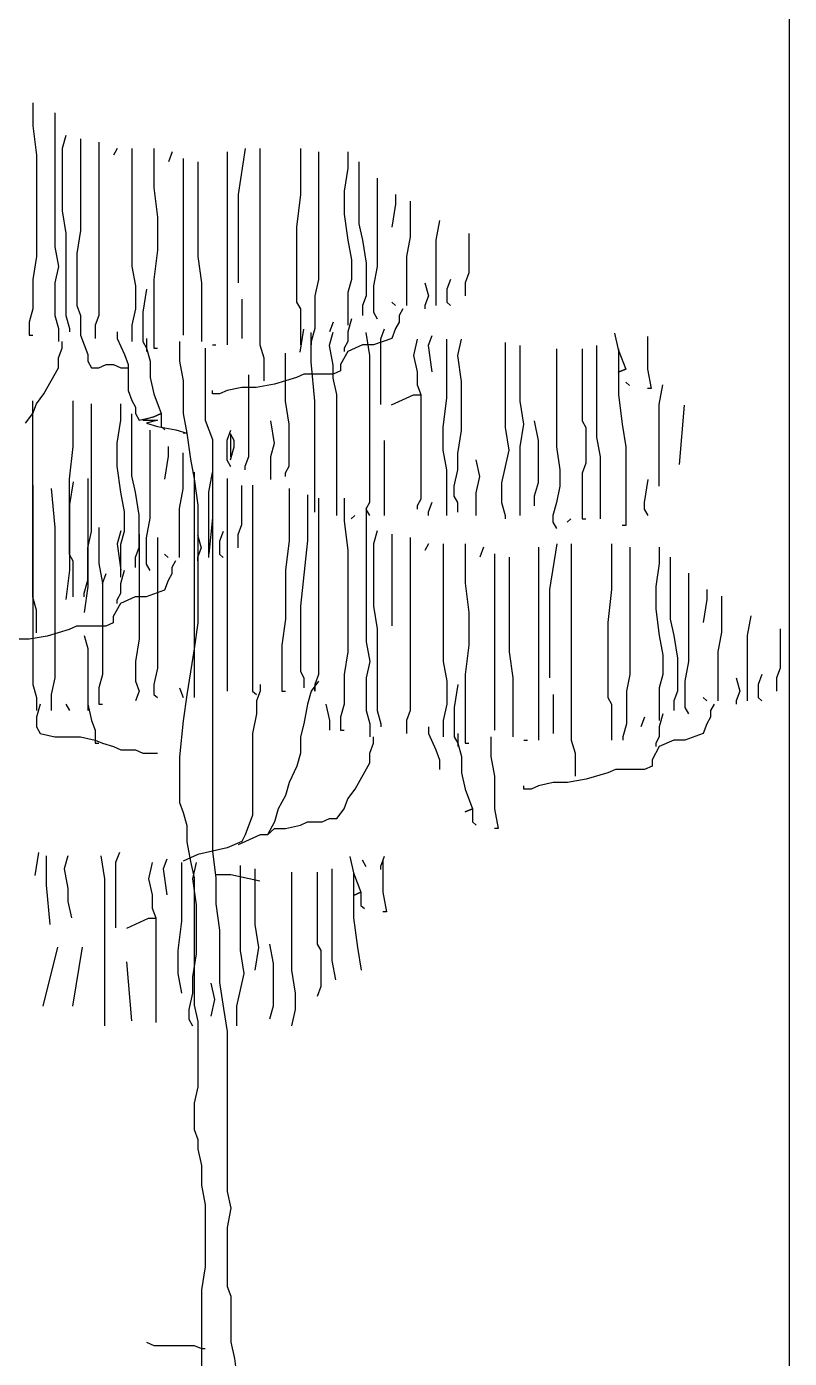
# Model space of a CAD drawing. Extents: x -74 to 94, y -49 to 40.
# Drawn here: x 9.89 to 13.02, y -43.57 to -38.1 of the extents above; entities that cross this region are included whole.
import ezdxf

# ---------------------------------------------------------------- set-up
doc = ezdxf.new("R2010")
doc.units = 0
doc.header["$LTSCALE"] = 100
doc.header["$MEASUREMENT"] = 0
doc.layers.add('FOLHA', color=3, linetype='CONTINUOUS')
doc.layers.add('P-ARVORE', color=2, linetype='CONTINUOUS')

# ---------------------------------------------------------------- blocks, each defined once
blk = doc.blocks.new('P-1415')
at = {"layer": 'P-ARVORE'}
for p, q in [((1.051, 14.737), (1.051, 14.549)), ((1.051, 14.549), (1.081, 14.307)), ((1.231, 14.656), (1.231, 13.555)), ((1.322, 14.468), (1.292, 14.361)), ((1.442, 14.441), (1.442, 13.689)), ((1.292, 14.361), (1.292, 13.85)), ((1.592, 14.414), (1.592, 12.991)), ((1.743, 14.361), (1.713, 14.307)), ((1.863, 14.361), (1.863, 13.394)), ((2.044, 14.361), (2.044, 14.038)), ((2.194, 14.334), (2.164, 14.253)), ((2.646, 14.334), (2.646, 12.75)), ((2.796, 14.361), (2.736, 13.985)), ((2.916, 14.361), (2.916, 12.776)), ((3.248, 14.361), (3.248, 13.985)), ((3.398, 14.334), (3.398, 13.287)), ((3.639, 14.334), (3.639, 14.2)), ((1.081, 14.307), (1.081, 13.475)), ((2.285, 14.28), (2.285, 12.83)), ((2.405, 14.253), (2.405, 13.475)), ((3.729, 14.253), (3.729, 13.743)), ((3.639, 14.2), (3.609, 14.012)), ((3.879, 14.119), (3.879, 13.394)), ((2.044, 14.038), (2.074, 13.797)), ((3.609, 14.012), (3.609, 13.824)), ((2.736, 13.985), (2.736, 13.26)), ((3.248, 13.985), (3.217, 13.716)), ((4.03, 13.904), (4, 13.716)), ((4.03, 13.985), (4.03, 13.904)), ((4.15, 13.931), (4.15, 13.636)), ((1.292, 13.85), (1.322, 13.663)), ((2.074, 13.797), (2.074, 13.528)), ((3.609, 13.824), (3.639, 13.609)), ((3.217, 13.716), (3.217, 13.099)), ((3.729, 13.743), (3.759, 13.609)), ((4.391, 13.77), (4.361, 13.609)), ((1.322, 13.663), (1.322, 12.991)), ((3.639, 13.609), (3.669, 13.448)), ((3.759, 13.609), (3.789, 13.421)), ((4.15, 13.636), (4.12, 13.475)), ((4.361, 13.609), (4.361, 13.072)), ((4.632, 13.663), (4.632, 13.34)), ((1.081, 13.475), (1.051, 13.287)), ((1.231, 13.555), (1.261, 13.394)), ((2.074, 13.528), (2.044, 13.287)), ((2.405, 13.475), (2.435, 13.26)), ((4.12, 13.475), (4.12, 13.072)), ((1.261, 13.394), (1.231, 13.26)), ((1.863, 13.394), (1.893, 13.233)), ((3.669, 13.448), (3.669, 13.287)), ((3.789, 13.421), (3.789, 13.152)), ((3.879, 13.394), (3.849, 13.233)), ((1.051, 13.287), (1.051, 13.045)), ((1.231, 13.26), (1.231, 12.991)), ((2.044, 13.287), (2.044, 12.723)), ((2.435, 13.26), (2.435, 12.776)), ((3.398, 13.287), (3.368, 13.152)), ((3.669, 13.287), (3.639, 13.179)), ((4.271, 13.26), (4.301, 13.152)), ((4.481, 13.287), (4.451, 13.206)), ((4.632, 13.34), (4.602, 13.26)), ((4.602, 13.26), (4.602, 13.152)), ((1.893, 13.233), (1.893, 13.045)), ((1.984, 13.206), (1.954, 13.018)), ((3.368, 13.152), (3.368, 12.884)), ((3.639, 13.179), (3.639, 12.911)), ((3.789, 13.152), (3.759, 13.072)), ((3.849, 13.233), (3.849, 13.018)), ((4.301, 13.152), (4.271, 13.072)), ((4.451, 13.206), (4.451, 13.099)), ((1.051, 13.045), (1.021, 12.937)), ((1.893, 13.045), (1.863, 12.911)), ((1.954, 13.018), (1.954, 12.776)), ((2.766, 13.125), (2.766, 12.803)), ((3.217, 13.099), (3.248, 13.045)), ((3.248, 13.045), (3.248, 12.75)), ((3.759, 13.072), (3.759, 12.991)), ((3.849, 13.018), (3.879, 12.964)), ((4, 13.099), (4.03, 13.072)), ((4.271, 13.072), (4.271, 13.045)), ((4.451, 13.099), (4.481, 13.072)), ((1.021, 12.937), (1.021, 12.83)), ((1.231, 12.991), (1.261, 12.884)), ((1.322, 12.991), (1.352, 12.884)), ((1.592, 12.991), (1.562, 12.911)), ((1.562, 12.911), (1.562, 12.803)), ((1.863, 12.911), (1.863, 12.776)), ((3.518, 12.937), (3.488, 12.857)), ((3.669, 12.964), (3.639, 12.857)), ((1.021, 12.83), (1.051, 12.83)), ((1.261, 12.884), (1.261, 12.776)), ((1.352, 12.884), (1.352, 12.857)), ((1.743, 12.857), (1.743, 12.803)), ((1.743, 12.803), (1.803, 12.669)), ((1.984, 12.803), (1.984, 12.723)), ((2.916, 12.83), (2.916, 12.75)), ((3.275, 12.878), (3.245, 12.69)), ((3.335, 12.851), (3.335, 12.609)), ((3.368, 12.884), (3.338, 12.776)), ((3.515, 12.851), (3.485, 12.744)), ((3.639, 12.857), (3.639, 12.776)), ((3.786, 12.851), (3.816, 12.663)), ((3.937, 12.878), (3.907, 12.797)), ((4.328, 12.824), (4.298, 12.744)), ((5.83, 12.846), (5.86, 12.712)), ((6.101, 12.819), (6.101, 12.551)), ((1.954, 12.776), (1.984, 12.723)), ((1.984, 12.723), (1.984, 12.696)), ((1.984, 12.723), (2.014, 12.615)), ((2.044, 12.723), (2.074, 12.723)), ((2.254, 12.776), (2.254, 12.615)), ((2.525, 12.75), (2.555, 12.75)), ((2.916, 12.75), (2.947, 12.642)), ((3.338, 12.776), (3.338, 12.75)), ((3.485, 12.744), (3.515, 12.582)), ((3.639, 12.776), (3.609, 12.723)), ((3.609, 12.723), (3.609, 12.696)), ((3.907, 12.797), (3.907, 12.26)), ((4.208, 12.797), (4.177, 12.663)), ((4.298, 12.744), (4.328, 12.529)), ((4.448, 12.797), (4.448, 12.314)), ((4.569, 12.797), (4.539, 12.663)), ((4.93, 12.77), (4.93, 12.072)), ((5.05, 12.744), (5.05, 12.287)), ((5.351, 12.717), (5.351, 11.911)), ((5.562, 12.717), (5.562, 12.126)), ((5.682, 12.744), (5.682, 11.992)), ((5.86, 12.712), (5.921, 12.551)), ((5.863, 12.717), (5.863, 12.341)), ((1.803, 12.669), (1.833, 12.588)), ((1.833, 12.588), (1.833, 12.508)), ((2.014, 12.615), (2.014, 12.481)), ((2.254, 12.615), (2.285, 12.454)), ((2.947, 12.642), (2.947, 12.454)), ((3.124, 12.68), (3.124, 12.287)), ((3.335, 12.609), (3.365, 12.287)), ((3.515, 12.582), (3.515, 12.475)), ((3.816, 12.663), (3.816, 11.455)), ((4.177, 12.663), (4.208, 12.529)), ((4.539, 12.663), (4.569, 12.448)), ((2.014, 12.481), (2.044, 12.347)), ((2.823, 12.502), (2.823, 12.476)), ((2.823, 12.476), (2.823, 11.831)), ((3.515, 12.475), (3.545, 12.341)), ((4.208, 12.529), (4.208, 12.421)), ((5.921, 12.551), (5.86, 12.524)), ((5.86, 12.524), (5.921, 12.551)), ((6.101, 12.551), (6.131, 12.39)), ((2.285, 12.454), (2.285, 12.186)), ((4.208, 12.421), (4.238, 12.341)), ((4.569, 12.448), (4.569, 12.045)), ((5.921, 12.443), (5.951, 12.417)), ((6.131, 12.39), (6.101, 12.39)), ((6.224, 12.421), (6.194, 12.26)), ((1.049, 12.291), (1.049, 10.707)), ((1.38, 12.291), (1.38, 11.915)), ((1.53, 12.265), (1.53, 11.217)), ((1.771, 12.265), (1.771, 12.13)), ((2.044, 12.347), (2.104, 12.186)), ((3.124, 12.287), (3.154, 12.099)), ((3.365, 12.287), (3.365, 11.374)), ((3.545, 12.341), (3.545, 11.347)), ((4.175, 12.336), (3.995, 12.255)), ((4.235, 12.336), (4.175, 12.336)), ((4.238, 12.341), (4.238, 11.482)), ((4.448, 12.314), (4.418, 12.072)), ((5.05, 12.287), (5.08, 12.099)), ((5.863, 12.341), (5.893, 12.099)), ((6.194, 12.26), (6.194, 11.589)), ((1.861, 12.184), (1.861, 11.674)), ((2.104, 12.186), (2.044, 12.159)), ((2.044, 12.159), (2.104, 12.186)), ((2.104, 12.186), (2.104, 12.078)), ((2.285, 12.186), (2.315, 12.024)), ((1.771, 12.13), (1.741, 11.942)), ((2.012, 12.05), (2.012, 11.325)), ((2.104, 12.078), (2.134, 12.051)), ((2.673, 12.045), (2.643, 11.965)), ((3.004, 12.126), (3.034, 11.938)), ((3.154, 12.099), (3.154, 11.75)), ((4.418, 12.072), (4.418, 11.884)), ((4.569, 12.045), (4.539, 11.857)), ((4.93, 12.072), (4.96, 11.884)), ((5.08, 12.099), (5.05, 11.911)), ((5.17, 12.126), (5.201, 11.965)), ((5.562, 12.126), (5.592, 12.072)), ((5.592, 12.072), (5.592, 11.777)), ((5.893, 12.099), (5.923, 11.911)), ((1.741, 11.942), (1.741, 11.754)), ((2.315, 12.024), (2.285, 12.024)), ((2.643, 11.965), (2.643, 11.804)), ((2.673, 12.019), (2.673, 11.831)), ((2.703, 11.965), (2.673, 12.019)), ((2.703, 11.911), (2.703, 11.965)), ((3.034, 11.938), (3.004, 11.831)), ((3.937, 11.965), (3.937, 11.347)), ((5.201, 11.965), (5.201, 11.616)), ((5.682, 11.992), (5.712, 11.831)), ((1.38, 11.915), (1.35, 11.647)), ((2.162, 11.835), (2.132, 11.647)), ((2.162, 11.915), (2.162, 11.835)), ((2.283, 11.862), (2.283, 11.566)), ((2.673, 11.804), (2.703, 11.911)), ((2.823, 11.831), (2.793, 11.75)), ((3.004, 11.831), (3.004, 11.643)), ((4.418, 11.884), (4.448, 11.723)), ((4.539, 11.857), (4.539, 11.723)), ((4.96, 11.884), (4.9, 11.616)), ((5.05, 11.911), (5.05, 11.347)), ((5.351, 11.911), (5.381, 11.723)), ((5.712, 11.831), (5.712, 11.32)), ((5.923, 11.911), (5.923, 11.267)), ((1.741, 11.754), (1.771, 11.539)), ((2.375, 11.705), (2.375, 9.853)), ((2.643, 11.804), (2.673, 11.75)), ((2.793, 11.75), (2.793, 11.723)), ((3.154, 11.75), (3.124, 11.696)), ((4.448, 11.723), (4.448, 11.347)), ((4.539, 11.723), (4.508, 11.589)), ((4.689, 11.804), (4.719, 11.669)), ((5.381, 11.723), (5.381, 11.589)), ((5.592, 11.777), (5.562, 11.696)), ((1.051, 11.598), (1.051, 9.96)), ((1.35, 11.647), (1.35, 11.029)), ((1.382, 11.625), (1.352, 11.437)), ((1.502, 11.652), (1.502, 10.766)), ((1.861, 11.674), (1.891, 11.539)), ((2.523, 11.701), (2.493, 11.539)), ((2.525, 11.679), (2.525, 11.33)), ((2.646, 11.652), (2.646, 9.906)), ((2.856, 11.598), (2.856, 9.906)), ((3.124, 11.696), (3.124, 11.669)), ((4.719, 11.669), (4.689, 11.535)), ((4.9, 11.616), (4.9, 11.455)), ((5.201, 11.616), (5.17, 11.508)), ((5.562, 11.696), (5.562, 11.32)), ((6.103, 11.643), (6.073, 11.455)), ((1.201, 11.571), (1.231, 11.249)), ((1.771, 11.539), (1.801, 11.378)), ((1.891, 11.539), (1.921, 11.352)), ((2.283, 11.566), (2.252, 11.405)), ((2.493, 11.539), (2.493, 11.002)), ((2.764, 11.593), (2.764, 11.271)), ((3.157, 11.571), (3.157, 11.142)), ((3.308, 11.517), (3.308, 11.142)), ((3.398, 11.491), (3.398, 10.041)), ((3.609, 11.491), (3.609, 11.303)), ((4.508, 11.589), (4.508, 11.508)), ((4.508, 11.508), (4.539, 11.455)), ((4.689, 11.535), (4.689, 11.347)), ((5.17, 11.508), (5.17, 11.428)), ((5.381, 11.589), (5.351, 11.455)), ((1.352, 11.437), (1.352, 10.9)), ((1.801, 11.378), (1.801, 11.217)), ((2.252, 11.405), (2.252, 11.002)), ((3.816, 11.455), (3.786, 11.401)), ((3.786, 11.401), (3.816, 11.347)), ((3.789, 11.41), (3.789, 10.309)), ((4.238, 11.482), (4.208, 11.428)), ((4.208, 11.428), (4.208, 11.401)), ((4.328, 11.455), (4.298, 11.374)), ((4.539, 11.455), (4.539, 11.374)), ((4.9, 11.455), (4.93, 11.347)), ((5.351, 11.455), (5.321, 11.347)), ((6.073, 11.455), (6.073, 11.401)), ((6.073, 11.401), (6.103, 11.347)), ((1.921, 11.352), (1.921, 11.083)), ((2.012, 11.325), (1.982, 11.164)), ((2.525, 11.33), (2.495, 11.034)), ((2.764, 11.271), (2.734, 11.19)), ((3.609, 11.303), (3.639, 11.061)), ((3.696, 11.347), (3.666, 11.32)), ((4.298, 11.374), (4.298, 11.347)), ((4.93, 11.347), (4.93, 11.32)), ((5.321, 11.347), (5.321, 11.294)), ((5.321, 11.294), (5.351, 11.24)), ((5.471, 11.32), (5.441, 11.294)), ((5.562, 11.32), (5.592, 11.32)), ((5.923, 11.267), (5.893, 11.267)), ((1.231, 11.249), (1.231, 10.014)), ((1.53, 11.217), (1.5, 11.083)), ((1.593, 11.249), (1.593, 10.954)), ((1.773, 11.222), (1.743, 11.115)), ((1.801, 11.217), (1.771, 11.11)), ((1.924, 11.195), (1.924, 10.336)), ((1.982, 11.164), (1.982, 10.949)), ((2.074, 11.168), (2.074, 10.094)), ((2.403, 11.19), (2.433, 11.083)), ((2.614, 11.217), (2.583, 11.137)), ((2.734, 11.19), (2.734, 11.083)), ((3.88, 11.222), (3.849, 11.115)), ((4, 11.195), (4, 10.443)), ((4.15, 11.168), (4.15, 9.745)), ((1.5, 11.083), (1.5, 10.814)), ((1.743, 11.115), (1.773, 10.9)), ((1.771, 11.11), (1.771, 10.841)), ((1.921, 11.083), (1.891, 11.002)), ((2.433, 11.083), (2.403, 11.002)), ((2.583, 11.137), (2.583, 11.029)), ((3.157, 11.142), (3.127, 10.9)), ((3.308, 11.142), (3.248, 10.604)), ((3.639, 11.061), (3.639, 10.229)), ((3.849, 11.115), (3.849, 10.604)), ((4.301, 11.115), (4.271, 11.061)), ((4.421, 11.115), (4.421, 10.148)), ((4.602, 11.115), (4.602, 10.792)), ((4.752, 11.088), (4.722, 11.007)), ((5.204, 11.088), (5.204, 9.503)), ((5.354, 11.115), (5.294, 10.739)), ((5.474, 11.115), (5.474, 9.53)), ((5.805, 11.115), (5.805, 10.739)), ((5.956, 11.088), (5.956, 10.041)), ((6.197, 11.088), (6.197, 10.954)), ((1.35, 11.029), (1.38, 10.976)), ((1.38, 10.976), (1.38, 10.68)), ((1.593, 10.954), (1.623, 10.792)), ((1.891, 11.002), (1.891, 10.922)), ((1.982, 10.949), (2.012, 10.895)), ((2.132, 11.029), (2.162, 11.002)), ((2.403, 11.002), (2.403, 10.976)), ((2.583, 11.029), (2.614, 11.002)), ((4.843, 11.034), (4.843, 9.584)), ((4.963, 11.007), (4.963, 10.229)), ((6.197, 10.954), (6.167, 10.766)), ((6.287, 11.007), (6.287, 10.497)), ((1.352, 10.9), (1.322, 10.658)), ((1.651, 10.868), (1.621, 10.788)), ((1.801, 10.895), (1.771, 10.788)), ((3.127, 10.9), (3.127, 10.497)), ((6.437, 10.873), (6.437, 10.148)), ((1.049, 10.761), (1.049, 10.68)), ((1.5, 10.814), (1.47, 10.707)), ((1.502, 10.766), (1.472, 10.551)), ((1.623, 10.792), (1.623, 10.041)), ((1.771, 10.788), (1.771, 10.707)), ((4.602, 10.792), (4.632, 10.551)), ((5.294, 10.739), (5.294, 10.014)), ((5.805, 10.739), (5.775, 10.47)), ((6.167, 10.766), (6.167, 10.578)), ((6.588, 10.739), (6.588, 10.658)), ((1.049, 10.68), (1.079, 10.573)), ((1.47, 10.707), (1.47, 10.68)), ((1.771, 10.707), (1.741, 10.653)), ((1.741, 10.653), (1.741, 10.626)), ((6.588, 10.658), (6.558, 10.47)), ((6.708, 10.685), (6.708, 10.39)), ((1.079, 10.573), (1.079, 10.385)), ((3.248, 10.604), (3.248, 10.067)), ((3.849, 10.604), (3.88, 10.416)), ((4.632, 10.551), (4.632, 10.282)), ((6.167, 10.578), (6.197, 10.363)), ((6.949, 10.524), (6.919, 10.363)), ((3.127, 10.497), (3.097, 10.282)), ((3.88, 10.416), (3.88, 9.745)), ((5.775, 10.47), (5.775, 9.853)), ((6.287, 10.497), (6.317, 10.363)), ((7.19, 10.416), (7.19, 10.094)), ((1.472, 10.363), (1.502, 10.255)), ((1.924, 10.336), (1.893, 10.148)), ((3.097, 10.282), (3.097, 9.906)), ((3.789, 10.309), (3.819, 10.148)), ((4.632, 10.282), (4.602, 10.041)), ((6.197, 10.363), (6.227, 10.202)), ((6.317, 10.363), (6.347, 10.175)), ((6.708, 10.39), (6.678, 10.229)), ((6.919, 10.363), (6.919, 9.826)), ((1.502, 10.255), (1.502, 9.745)), ((3.639, 10.229), (3.609, 10.041)), ((4.963, 10.229), (4.993, 10.014)), ((6.227, 10.202), (6.227, 10.041)), ((6.347, 10.175), (6.347, 9.906)), ((6.678, 10.229), (6.678, 9.826)), ((1.893, 10.148), (1.893, 9.987)), ((2.074, 10.094), (2.044, 9.96)), ((3.248, 10.067), (3.278, 10.014)), ((3.819, 10.148), (3.789, 10.014)), ((4.421, 10.148), (4.451, 9.987)), ((6.437, 10.148), (6.407, 9.987)), ((7.19, 10.094), (7.16, 10.014)), ((1.051, 9.96), (1.081, 9.853)), ((1.231, 10.014), (1.201, 9.879)), ((1.623, 10.041), (1.593, 9.933)), ((1.893, 9.987), (1.924, 9.906)), ((2.044, 9.96), (2.044, 9.879)), ((3.278, 10.014), (3.278, 9.933)), ((3.398, 10.041), (3.368, 9.96)), ((3.368, 9.96), (3.368, 9.906)), ((3.609, 10.041), (3.609, 9.799)), ((3.789, 10.014), (3.789, 9.745)), ((4.451, 9.987), (4.451, 9.799)), ((4.542, 9.96), (4.512, 9.772)), ((4.602, 10.041), (4.602, 9.477)), ((4.993, 10.014), (4.993, 9.53)), ((5.956, 10.041), (5.926, 9.906)), ((6.227, 10.041), (6.197, 9.933)), ((6.407, 9.987), (6.407, 9.772)), ((6.829, 10.014), (6.859, 9.906)), ((7.039, 10.041), (7.009, 9.96)), ((7.009, 9.96), (7.009, 9.853)), ((7.16, 10.014), (7.16, 9.906)), ((1.081, 9.853), (1.081, 9.745)), ((1.201, 9.879), (1.201, 9.745)), ((1.593, 9.933), (1.593, 9.799)), ((1.924, 9.906), (1.893, 9.826)), ((2.044, 9.879), (2.074, 9.853)), ((2.255, 9.933), (2.285, 9.853)), ((2.856, 9.906), (2.887, 9.879)), ((3.097, 9.906), (3.127, 9.906)), ((3.368, 9.906), (3.368, 9.933)), ((5.324, 9.879), (5.324, 9.557)), ((5.775, 9.853), (5.805, 9.799)), ((5.926, 9.906), (5.926, 9.638)), ((6.197, 9.933), (6.197, 9.665)), ((6.347, 9.906), (6.317, 9.826)), ((6.558, 9.853), (6.588, 9.826)), ((6.859, 9.906), (6.829, 9.826)), ((7.009, 9.853), (7.039, 9.826)), ((1.322, 9.799), (1.352, 9.745)), ((1.502, 9.799), (1.532, 9.665)), ((1.593, 9.799), (1.623, 9.799)), ((3.458, 9.799), (3.488, 9.665)), ((3.609, 9.799), (3.579, 9.691)), ((3.789, 9.745), (3.819, 9.638)), ((3.88, 9.745), (3.91, 9.638)), ((4.15, 9.745), (4.12, 9.665)), ((4.451, 9.799), (4.421, 9.665)), ((4.512, 9.772), (4.512, 9.53)), ((5.805, 9.799), (5.805, 9.503)), ((6.317, 9.826), (6.317, 9.745)), ((6.407, 9.772), (6.437, 9.718)), ((6.829, 9.826), (6.829, 9.799)), ((1.532, 9.665), (1.562, 9.584)), ((3.488, 9.665), (3.488, 9.584)), ((3.579, 9.691), (3.579, 9.584)), ((3.819, 9.638), (3.819, 9.53)), ((3.91, 9.638), (3.91, 9.611)), ((4.12, 9.665), (4.12, 9.557)), ((4.421, 9.665), (4.421, 9.53)), ((5.926, 9.638), (5.896, 9.53)), ((6.076, 9.691), (6.046, 9.611)), ((6.227, 9.718), (6.197, 9.611)), ((1.562, 9.584), (1.562, 9.477)), ((3.579, 9.584), (3.609, 9.584)), ((4.301, 9.611), (4.301, 9.557)), ((4.301, 9.557), (4.361, 9.423)), ((4.512, 9.53), (4.542, 9.477)), ((4.542, 9.557), (4.542, 9.477)), ((4.812, 9.53), (4.812, 9.369)), ((5.474, 9.584), (5.474, 9.503)), ((5.896, 9.53), (5.896, 9.503)), ((6.197, 9.53), (6.167, 9.477)), ((6.197, 9.611), (6.197, 9.53)), ((1.562, 9.477), (1.593, 9.477)), ((4.361, 9.423), (4.391, 9.342)), ((4.542, 9.477), (4.572, 9.369)), ((4.542, 9.477), (4.542, 9.45)), ((4.602, 9.477), (4.632, 9.477)), ((5.083, 9.503), (5.113, 9.503)), ((5.474, 9.503), (5.505, 9.396)), ((6.167, 9.477), (6.167, 9.45)), ((4.391, 9.342), (4.391, 9.262)), ((4.572, 9.369), (4.572, 9.235)), ((4.812, 9.369), (4.843, 9.208)), ((5.505, 9.396), (5.505, 9.208)), ((4.572, 9.235), (4.602, 9.101)), ((4.843, 9.208), (4.843, 8.94)), ((4.602, 9.101), (4.662, 8.94)), ((4.602, 8.913), (4.662, 8.94)), ((4.662, 8.94), (4.602, 8.913)), ((4.662, 8.94), (4.662, 8.832)), ((4.843, 8.94), (4.873, 8.778)), ((4.662, 8.832), (4.692, 8.805)), ((4.873, 8.778), (4.843, 8.778)), ((2.917, 8.725), (2.736, 8.644)), ((2.977, 8.725), (2.917, 8.725)), ((1.098, 8.58), (1.068, 8.392)), ((1.159, 8.553), (1.159, 8.311)), ((1.339, 8.553), (1.309, 8.446)), ((1.61, 8.553), (1.64, 8.365)), ((1.761, 8.58), (1.73, 8.499)), ((3.654, 8.548), (3.684, 8.414)), ((3.936, 8.547), (3.906, 8.466)), ((1.309, 8.446), (1.339, 8.285)), ((1.73, 8.499), (1.73, 7.962)), ((2.031, 8.499), (2.001, 8.365)), ((2.152, 8.526), (2.122, 8.446)), ((2.122, 8.446), (2.152, 8.231)), ((2.272, 8.499), (2.272, 8.016)), ((2.392, 8.499), (2.362, 8.365)), ((2.754, 8.472), (2.754, 7.774)), ((2.874, 8.446), (2.874, 7.989)), ((3.506, 8.446), (3.506, 7.694)), ((3.755, 8.52), (3.785, 8.466)), ((3.906, 8.466), (3.906, 8.44)), ((3.925, 8.521), (3.925, 8.253)), ((1.64, 8.365), (1.64, 7.157)), ((2.001, 8.365), (2.031, 8.231)), ((2.362, 8.365), (2.392, 8.15)), ((2.555, 8.399), (2.676, 8.399)), ((2.676, 8.399), (2.916, 8.346)), ((3.175, 8.419), (3.175, 7.613)), ((3.385, 8.419), (3.385, 7.828)), ((3.684, 8.414), (3.744, 8.253)), ((3.686, 8.419), (3.686, 8.043)), ((1.159, 8.311), (1.189, 7.989)), ((1.339, 8.285), (1.339, 8.177)), ((2.031, 8.231), (2.031, 8.123)), ((3.684, 8.226), (3.744, 8.253)), ((3.744, 8.253), (3.684, 8.226)), ((3.744, 8.253), (3.744, 8.145)), ((3.925, 8.253), (3.955, 8.092)), ((1.339, 8.177), (1.369, 8.043)), ((2.031, 8.123), (2.061, 8.043)), ((2.392, 8.15), (2.392, 7.747)), ((3.744, 8.145), (3.775, 8.119)), ((1.999, 8.038), (1.819, 7.957)), ((2.059, 8.038), (1.999, 8.038)), ((2.061, 8.043), (2.061, 7.184)), ((2.272, 8.016), (2.242, 7.774)), ((2.874, 7.989), (2.904, 7.801)), ((3.686, 8.043), (3.717, 7.801)), ((3.955, 8.092), (3.925, 8.092)), ((2.242, 7.774), (2.242, 7.586)), ((2.754, 7.774), (2.784, 7.586)), ((2.904, 7.801), (2.874, 7.613)), ((2.994, 7.828), (3.024, 7.667)), ((3.385, 7.828), (3.416, 7.774)), ((3.416, 7.774), (3.416, 7.479)), ((3.717, 7.801), (3.747, 7.613)), ((2.392, 7.747), (2.362, 7.559)), ((3.024, 7.667), (3.024, 7.318)), ((3.506, 7.694), (3.536, 7.533)), ((2.242, 7.586), (2.272, 7.425)), ((2.362, 7.559), (2.362, 7.425)), ((2.784, 7.586), (2.723, 7.318)), ((3.175, 7.613), (3.205, 7.425)), ((2.513, 7.506), (2.543, 7.372)), ((3.416, 7.479), (3.385, 7.398)), ((2.362, 7.425), (2.332, 7.291)), ((2.543, 7.372), (2.513, 7.237)), ((3.205, 7.425), (3.205, 7.291)), ((2.332, 7.291), (2.332, 7.21)), ((2.723, 7.318), (2.723, 7.157)), ((3.024, 7.318), (2.994, 7.21)), ((3.205, 7.291), (3.175, 7.157)), ((2.332, 7.21), (2.362, 7.157)), ((1.984, 4.559), (2.044, 4.532)), ((2.044, 4.532), (2.375, 4.532)), ((2.375, 4.532), (2.435, 4.506)), ((2.435, 4.506), (2.465, 4.506))]:
    blk.add_line(p, q, dxfattribs=at)
at = {"layer": 'P-ARVORE', "linetype": 'CONTINUOUS'}
for p, q in [((6.402, 12.254), (6.361, 11.767)), ((1.254, 7.803), (1.133, 7.318)), ((1.457, 7.803), (1.376, 7.318)), ((1.821, 7.682), (1.861, 7.197))]:
    blk.add_line(p, q, dxfattribs=at)
at = {"layer": 'P-ARVORE'}
for points in [[(1.442, 13.689), (1.412, 13.501), (1.412, 13.072), (1.442, 12.991), (1.442, 12.83), (1.502, 12.669), (1.502, 12.615), (1.532, 12.562), (1.592, 12.562), (1.653, 12.588), (1.713, 12.588), (1.773, 12.562), (1.833, 12.562), (1.833, 12.374), (1.863, 12.293), (1.893, 12.239), (1.893, 12.186), (1.923, 12.132), (2.044, 12.159), (1.954, 12.132), (2.074, 12.132), (1.984, 12.105), (2.074, 12.078), (2.224, 12.051), (2.315, 12.024), (2.345, 11.81), (2.375, 11.649), (2.405, 11.434), (2.405, 10.467), (2.375, 10.252), (2.315, 9.876), (2.285, 9.661), (2.254, 9.366), (2.254, 8.99), (2.285, 8.909), (2.315, 8.802), (2.315, 8.668), (2.345, 8.507), (2.375, 8.372), (2.375, 7.325), (2.405, 7.191), (2.405, 6.654), (2.375, 6.52), (2.375, 6.385)], [(0.991, 12.105), (1.051, 12.186), (1.081, 12.266), (1.141, 12.347), (1.261, 12.562), (1.261, 12.642), (1.292, 12.723), (1.292, 12.776)], [(4.09, 13.045), (4.06, 12.991), (4.06, 12.937), (4.03, 12.884), (4, 12.803), (3.849, 12.75), (3.759, 12.75), (3.639, 12.696), (3.579, 12.588), (3.579, 12.535), (3.518, 12.508), (3.278, 12.508), (3.217, 12.481), (3.037, 12.427), (2.886, 12.4), (2.766, 12.4), (2.646, 12.374), (2.585, 12.347), (2.525, 12.347), (2.525, 12.374)], [(2.465, 12.723), (2.465, 12.132), (2.525, 11.971), (2.525, 8.587), (2.555, 8.372), (2.555, 8.158), (2.585, 7.943), (2.585, 7.513), (2.616, 7.298), (2.646, 7.11), (2.646, 5.795), (2.676, 5.66), (2.646, 5.499), (2.646, 5.016), (2.676, 4.935), (2.676, 4.559), (2.706, 4.425), (2.736, 4.183)], [(2.222, 10.976), (2.192, 10.922), (2.192, 10.868), (2.162, 10.814), (2.132, 10.734), (1.982, 10.68), (1.891, 10.68), (1.771, 10.626), (1.711, 10.519), (1.711, 10.465), (1.651, 10.438), (1.41, 10.438), (1.35, 10.412), (1.169, 10.358), (1.019, 10.331), (0.898, 10.331), (0.778, 10.304), (0.718, 10.277), (0.658, 10.277), (0.658, 10.304)], [(2.917, 9.96), (2.917, 9.906), (2.887, 9.826), (2.887, 9.718), (2.856, 9.557), (2.856, 8.886), (2.796, 8.725), (2.766, 8.671), (2.646, 8.617), (2.405, 8.564), (2.285, 8.51)], [(3.398, 9.987), (3.338, 9.906), (3.308, 9.799), (3.278, 9.638), (3.248, 9.53), (3.248, 9.396), (3.218, 9.289), (3.157, 9.154), (3.127, 9.047), (3.067, 8.94), (3.037, 8.832), (2.977, 8.725), (3.037, 8.778), (3.127, 8.778), (3.248, 8.805), (3.308, 8.832), (3.428, 8.832), (3.488, 8.859), (3.549, 8.859), (3.609, 8.94), (3.639, 9.02), (3.699, 9.101), (3.819, 9.316), (3.819, 9.396), (3.849, 9.477), (3.849, 9.53)], [(1.111, 9.799), (1.081, 9.691), (1.081, 9.611), (1.111, 9.557), (1.231, 9.53), (1.442, 9.53), (1.562, 9.503), (1.623, 9.477), (1.713, 9.45), (1.773, 9.423), (1.893, 9.423), (1.954, 9.396), (2.074, 9.396)], [(6.648, 9.799), (6.618, 9.745), (6.618, 9.691), (6.588, 9.638), (6.558, 9.557), (6.407, 9.503), (6.317, 9.503), (6.197, 9.45), (6.137, 9.342), (6.137, 9.289), (6.076, 9.262), (5.836, 9.262), (5.775, 9.235), (5.595, 9.181), (5.444, 9.154), (5.324, 9.154), (5.204, 9.128), (5.143, 9.101), (5.083, 9.101), (5.083, 9.128)], [(2.375, 6.412), (2.375, 6.305), (2.405, 6.224), (2.405, 6.144), (2.435, 6.009), (2.435, 5.848), (2.465, 5.687), (2.465, 5.177), (2.435, 4.989), (2.435, 3.727)]]:
    blk.add_lwpolyline(points, dxfattribs=at)
blk = doc.blocks.new('FOLHAVERDE')
at = {"layer": 'FOLHA', "linetype": 'CONTINUOUS'}
blk.add_line((-5.4555, 2.298), (-5.4555, 37.298), dxfattribs=at)

msp = doc.modelspace()

# ---------------------------------------------------------------- linework, layer by layer
at = {"layer": 'P-ARVORE', "linetype": 'CONTINUOUS'}
msp.add_line((13.02, -49.0193), (13.02, -16.0193), dxfattribs=at)

# ---------------------------------------------------------------- block references
msp.add_blockref('FOLHAVERDE', (18.4754, -51.3173), dxfattribs=at)
at = {"layer": 'P-ARVORE', "linetype": 'CONTINUOUS', "xscale": 0.5, "yscale": 0.5, "zscale": 0.5}
msp.add_blockref('P-1415', (9.3873, -45.7815), dxfattribs=at)

doc.saveas('drawing.dxf')
